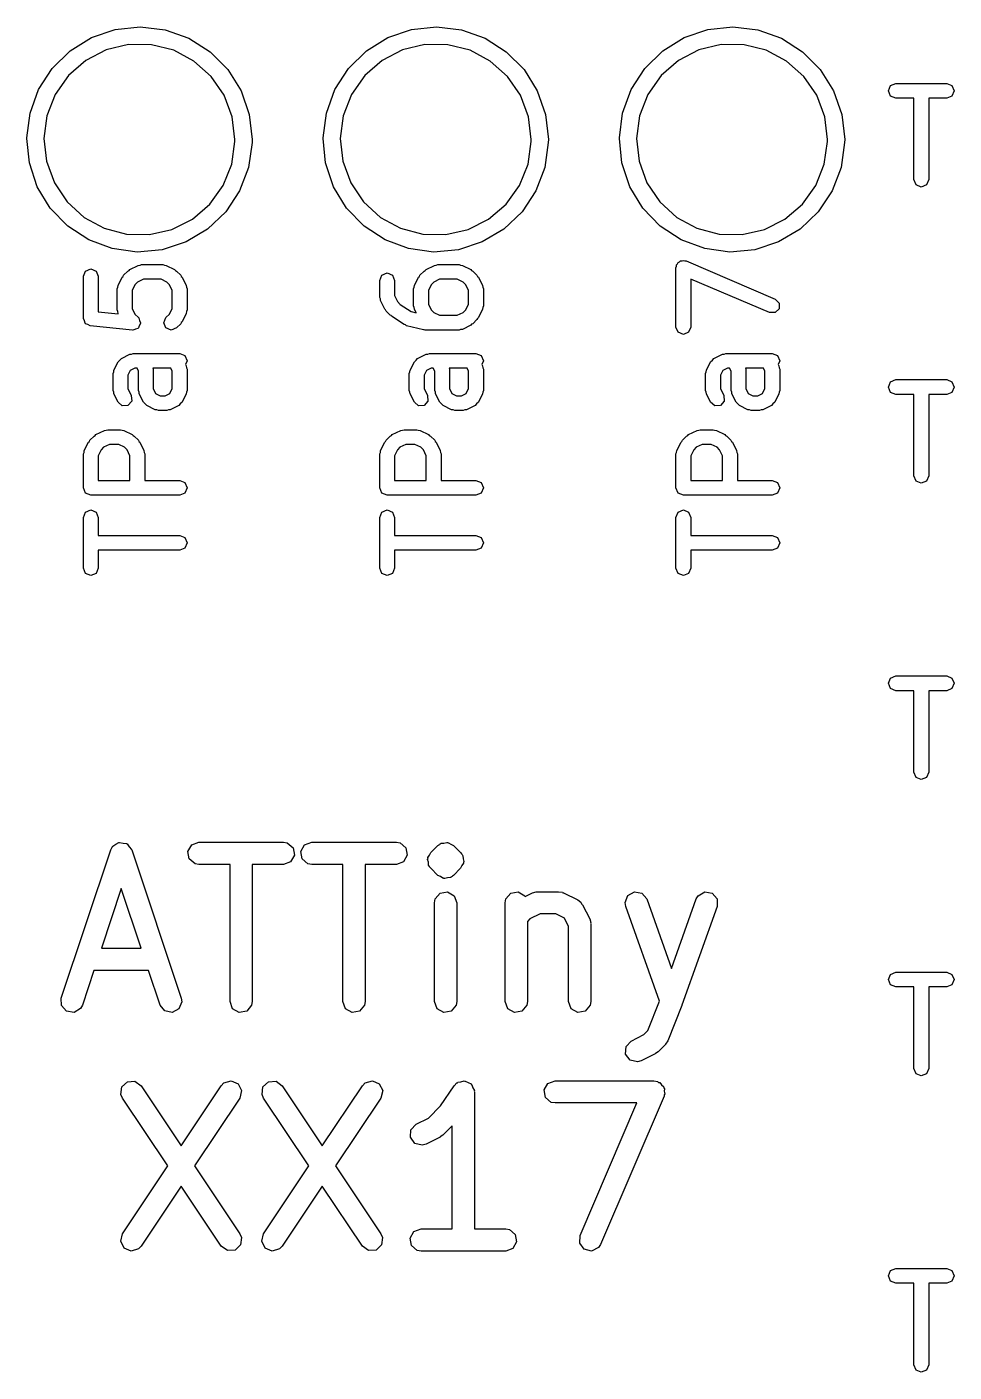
# Model space of a CAD drawing. Extents: x 59.1 to 149.1, y -119.5 to -80.2.
# Drawn here: x 90.24 to 96.5, y -108.32 to -99.24 of the extents above; entities that cross this region are included whole.
import ezdxf

# ---------------------------------------------------------------- set-up
doc = ezdxf.new("R2010")
doc.units = 0
doc.layers.add('BLACK', color=7, linetype='CONTINUOUS')

msp = doc.modelspace()

# ---------------------------------------------------------------- linework, layer by layer
at = {"layer": 'BLACK', "linetype": 'CONTINUOUS'}
for p, q in [((90.8368, -99.2577), (91.0053, -99.24)), ((91.0053, -99.24), (91.1735, -99.2601)), ((92.8368, -99.2577), (93.0053, -99.24)), ((93.0053, -99.24), (93.1735, -99.2601)), ((94.8368, -99.2577), (95.0053, -99.24)), ((95.0053, -99.24), (95.1735, -99.2601)), ((90.5321, -99.4011), (90.6764, -99.3123)), ((90.6764, -99.3123), (90.8368, -99.2577)), ((91.1735, -99.2601), (91.3332, -99.3169)), ((91.3332, -99.3169), (91.4762, -99.4077)), ((92.5321, -99.4011), (92.6764, -99.3123)), ((92.6764, -99.3123), (92.8368, -99.2577)), ((93.1735, -99.2601), (93.3332, -99.3169)), ((93.3332, -99.3169), (93.4762, -99.4077)), ((94.5321, -99.4011), (94.6764, -99.3123)), ((94.6764, -99.3123), (94.8368, -99.2577)), ((95.1735, -99.2601), (95.3332, -99.3169)), ((95.3332, -99.3169), (95.4762, -99.4077)), ((90.411, -99.5197), (90.5321, -99.4011)), ((90.7753, -99.3957), (90.6376, -99.4668)), ((90.9259, -99.3596), (90.7753, -99.3957)), ((91.0808, -99.3604), (90.9259, -99.3596)), ((91.231, -99.3981), (91.0808, -99.3604)), ((91.3679, -99.4706), (91.231, -99.3981)), ((91.4762, -99.4077), (91.5956, -99.5279)), ((92.411, -99.5197), (92.5321, -99.4011)), ((92.7753, -99.3957), (92.6376, -99.4668)), ((92.9259, -99.3596), (92.7753, -99.3957)), ((93.0808, -99.3604), (92.9259, -99.3596)), ((93.231, -99.3981), (93.0808, -99.3604)), ((93.3679, -99.4706), (93.231, -99.3981)), ((93.4762, -99.4077), (93.5956, -99.5279)), ((94.411, -99.5197), (94.5321, -99.4011)), ((94.7753, -99.3957), (94.6376, -99.4668)), ((94.9259, -99.3596), (94.7753, -99.3957)), ((95.0808, -99.3604), (94.9259, -99.3596)), ((95.231, -99.3981), (95.0808, -99.3604)), ((95.3679, -99.4706), (95.231, -99.3981)), ((95.4762, -99.4077), (95.5956, -99.5279)), ((90.3193, -99.6621), (90.411, -99.5197)), ((90.6376, -99.4668), (90.5209, -99.5686)), ((91.4836, -99.5737), (91.3679, -99.4706)), ((92.3193, -99.6621), (92.411, -99.5197)), ((92.6376, -99.4668), (92.5209, -99.5686)), ((93.4836, -99.5737), (93.3679, -99.4706)), ((94.3193, -99.6621), (94.411, -99.5197)), ((94.6376, -99.4668), (94.5209, -99.5686)), ((95.4836, -99.5737), (95.3679, -99.4706)), ((90.5209, -99.5686), (90.4318, -99.6953)), ((91.5713, -99.7013), (91.4836, -99.5737)), ((91.5956, -99.5279), (91.6854, -99.6716)), ((92.5209, -99.5686), (92.4318, -99.6953)), ((93.5713, -99.7013), (93.4836, -99.5737)), ((93.5956, -99.5279), (93.6854, -99.6716)), ((94.5209, -99.5686), (94.4318, -99.6953)), ((95.5713, -99.7013), (95.4836, -99.5737)), ((95.5956, -99.5279), (95.6854, -99.6716)), ((90.2613, -99.8213), (90.3193, -99.6621)), ((90.4318, -99.6953), (90.3756, -99.8397)), ((91.6261, -99.8462), (91.5713, -99.7013)), ((91.6854, -99.6716), (91.7411, -99.8316)), ((92.2613, -99.8213), (92.3193, -99.6621)), ((92.4318, -99.6953), (92.3756, -99.8397)), ((93.6261, -99.8462), (93.5713, -99.7013)), ((93.6854, -99.6716), (93.7411, -99.8316)), ((94.2613, -99.8213), (94.3193, -99.6621)), ((94.4318, -99.6953), (94.3756, -99.8397)), ((95.6261, -99.8462), (95.5713, -99.7013)), ((95.6854, -99.6716), (95.7411, -99.8316)), ((96.0557, -99.6714), (96.0704, -99.6361)), ((96.0704, -99.7068), (96.0557, -99.6714)), ((96.0704, -99.6361), (96.1057, -99.6214)), ((96.1057, -99.7214), (96.0704, -99.7068)), ((96.1057, -99.6214), (96.4486, -99.6214)), ((96.4486, -99.6214), (96.4839, -99.6361)), ((96.4839, -99.7068), (96.4486, -99.7214)), ((96.4839, -99.6361), (96.4986, -99.6714)), ((96.4986, -99.6714), (96.4839, -99.7068)), ((96.2271, -99.7214), (96.1057, -99.7214)), ((96.2271, -100.271), (96.2271, -99.7214)), ((96.4486, -99.7214), (96.3271, -99.7214)), ((96.3271, -99.7214), (96.3271, -100.271)), ((90.2401, -99.9894), (90.2613, -99.8213)), ((90.3756, -99.8397), (90.3553, -99.9932)), ((91.6447, -100), (91.6261, -99.8462)), ((91.7411, -99.8316), (91.76, -100)), ((92.2401, -99.9894), (92.2613, -99.8213)), ((92.3756, -99.8397), (92.3553, -99.9932)), ((93.6447, -100), (93.6261, -99.8462)), ((93.7411, -99.8316), (93.76, -100)), ((94.2401, -99.9894), (94.2613, -99.8213)), ((94.3756, -99.8397), (94.3553, -99.9932)), ((95.6447, -100), (95.6261, -99.8462)), ((95.7411, -99.8316), (95.76, -100)), ((90.2405, -99.9932), (90.2401, -99.9894)), ((90.2566, -100.158), (90.2405, -99.9932)), ((90.3553, -99.9932), (90.3723, -100.147)), ((91.6227, -100.167), (91.6446, -100.014)), ((91.6446, -100.014), (91.6447, -100)), ((91.7597, -100.021), (91.7361, -100.189)), ((91.76, -100), (91.7597, -100.021)), ((92.2405, -99.9932), (92.2401, -99.9894)), ((92.2566, -100.158), (92.2405, -99.9932)), ((92.3553, -99.9932), (92.3723, -100.147)), ((93.6227, -100.167), (93.6446, -100.014)), ((93.6446, -100.014), (93.6447, -100)), ((93.7597, -100.021), (93.7361, -100.189)), ((93.76, -100), (93.7597, -100.021)), ((94.2405, -99.9932), (94.2401, -99.9894)), ((94.2566, -100.158), (94.2405, -99.9932)), ((94.3553, -99.9932), (94.3723, -100.147)), ((95.6227, -100.167), (95.6446, -100.014)), ((95.6446, -100.014), (95.6447, -100)), ((95.7597, -100.021), (95.7361, -100.189)), ((95.76, -100), (95.7597, -100.021)), ((90.3101, -100.319), (90.2566, -100.158)), ((90.3723, -100.147), (90.4256, -100.293)), ((92.3101, -100.319), (92.2566, -100.158)), ((92.3723, -100.147), (92.4256, -100.293)), ((94.3101, -100.319), (94.2566, -100.158)), ((94.3723, -100.147), (94.4256, -100.293)), ((91.565, -100.311), (91.6227, -100.167)), ((91.7361, -100.189), (91.676, -100.347)), ((93.565, -100.311), (93.6227, -100.167)), ((93.7361, -100.189), (93.676, -100.347)), ((95.565, -100.311), (95.6227, -100.167)), ((95.7361, -100.189), (95.676, -100.347)), ((90.3979, -100.464), (90.3101, -100.319)), ((90.4256, -100.293), (90.512, -100.421)), ((91.4746, -100.436), (91.565, -100.311)), ((92.3979, -100.464), (92.3101, -100.319)), ((92.4256, -100.293), (92.512, -100.421)), ((93.4746, -100.436), (93.565, -100.311)), ((94.3979, -100.464), (94.3101, -100.319)), ((94.4256, -100.293), (94.512, -100.421)), ((95.4746, -100.436), (95.565, -100.311)), ((96.2418, -100.307), (96.2271, -100.271)), ((96.2771, -100.321), (96.2418, -100.307)), ((96.3125, -100.307), (96.2771, -100.321)), ((96.3271, -100.271), (96.3125, -100.307)), ((90.512, -100.421), (90.6265, -100.526)), ((91.676, -100.347), (91.5822, -100.489)), ((92.512, -100.421), (92.6265, -100.526)), ((93.676, -100.347), (93.5822, -100.489)), ((94.512, -100.421), (94.6265, -100.526)), ((95.676, -100.347), (95.5822, -100.489)), ((90.5156, -100.586), (90.3979, -100.464)), ((90.6265, -100.526), (90.7627, -100.599)), ((91.3568, -100.537), (91.4746, -100.436)), ((91.5822, -100.489), (91.4595, -100.605)), ((92.5156, -100.586), (92.3979, -100.464)), ((92.6265, -100.526), (92.7627, -100.599)), ((93.3568, -100.537), (93.4746, -100.436)), ((93.5822, -100.489), (93.4595, -100.605)), ((94.5156, -100.586), (94.3979, -100.464)), ((94.6265, -100.526), (94.7627, -100.599)), ((95.3568, -100.537), (95.4746, -100.436)), ((95.5822, -100.489), (95.4595, -100.605)), ((90.6573, -100.678), (90.5156, -100.586)), ((90.7627, -100.599), (90.9125, -100.639)), ((91.0674, -100.641), (91.2184, -100.607)), ((91.2184, -100.607), (91.3568, -100.537)), ((91.4595, -100.605), (91.314, -100.692)), ((92.6573, -100.678), (92.5156, -100.586)), ((92.7627, -100.599), (92.9125, -100.639)), ((93.0674, -100.641), (93.2184, -100.607)), ((93.2184, -100.607), (93.3568, -100.537)), ((93.4595, -100.605), (93.314, -100.692)), ((94.6573, -100.678), (94.5156, -100.586)), ((94.7627, -100.599), (94.9125, -100.639)), ((95.0674, -100.641), (95.2184, -100.607)), ((95.2184, -100.607), (95.3568, -100.537)), ((95.4595, -100.605), (95.314, -100.692)), ((90.8161, -100.737), (90.6573, -100.678)), ((90.9125, -100.639), (91.0674, -100.641)), ((91.314, -100.692), (91.1528, -100.744)), ((92.8161, -100.737), (92.6573, -100.678)), ((92.9125, -100.639), (93.0674, -100.641)), ((93.314, -100.692), (93.1528, -100.744)), ((94.8161, -100.737), (94.6573, -100.678)), ((94.9125, -100.639), (95.0674, -100.641)), ((95.314, -100.692), (95.1528, -100.744)), ((90.9841, -100.76), (90.8161, -100.737)), ((91.1528, -100.744), (90.9841, -100.76)), ((92.9841, -100.76), (92.8161, -100.737)), ((93.1528, -100.744), (92.9841, -100.76)), ((94.9841, -100.76), (94.8161, -100.737)), ((95.1528, -100.744), (94.9841, -100.76)), ((90.6214, -100.923), (90.6361, -100.888)), ((90.6361, -100.888), (90.6714, -100.873)), ((90.6714, -100.873), (90.7068, -100.888)), ((90.7068, -100.888), (90.7214, -100.923)), ((90.8932, -100.916), (90.9218, -100.888)), ((90.9218, -100.888), (90.9294, -100.884)), ((90.9294, -100.884), (90.9348, -100.878)), ((90.9348, -100.878), (90.9919, -100.85)), ((90.9919, -100.85), (91.0035, -100.849)), ((91.0035, -100.849), (91.0143, -100.844)), ((91.0143, -100.844), (91.1571, -100.844)), ((91.1571, -100.844), (91.1679, -100.849)), ((91.1679, -100.849), (91.1795, -100.85)), ((91.1795, -100.85), (91.2366, -100.878)), ((91.2366, -100.878), (91.242, -100.884)), ((91.242, -100.884), (91.2496, -100.888)), ((91.2496, -100.888), (91.2782, -100.916)), ((92.8932, -100.916), (92.9218, -100.888)), ((92.9218, -100.888), (92.9294, -100.884)), ((92.9294, -100.884), (92.9348, -100.878)), ((92.9348, -100.878), (92.9919, -100.85)), ((92.9919, -100.85), (93.0035, -100.849)), ((93.0035, -100.849), (93.0143, -100.844)), ((93.0143, -100.844), (93.1571, -100.844)), ((93.1571, -100.844), (93.1679, -100.849)), ((93.1679, -100.849), (93.1795, -100.85)), ((93.1795, -100.85), (93.2366, -100.878)), ((93.2366, -100.878), (93.242, -100.884)), ((93.242, -100.884), (93.2496, -100.888)), ((93.2496, -100.888), (93.2782, -100.916)), ((94.6214, -100.866), (94.6253, -100.856)), ((94.6214, -101.266), (94.6214, -100.866)), ((94.6253, -100.856), (94.6255, -100.846)), ((94.6255, -100.846), (94.6324, -100.839)), ((94.6324, -100.839), (94.6361, -100.83)), ((94.6361, -100.83), (94.6455, -100.826)), ((94.6455, -100.826), (94.6529, -100.819)), ((94.6529, -100.819), (94.6625, -100.819)), ((94.6625, -100.819), (94.6714, -100.816)), ((94.6714, -100.816), (94.6809, -100.82)), ((94.6809, -100.82), (94.6911, -100.82)), ((94.6911, -100.82), (95.2911, -101.077)), ((90.6214, -101.209), (90.6214, -100.923)), ((90.7214, -100.923), (90.7214, -101.163)), ((90.8553, -100.986), (90.8838, -100.929)), ((90.8838, -100.929), (90.8901, -100.924)), ((90.8901, -100.924), (90.8932, -100.916)), ((90.9868, -100.964), (90.9697, -100.981)), ((91.0261, -100.944), (90.9868, -100.964)), ((91.1453, -100.944), (91.0261, -100.944)), ((91.1847, -100.964), (91.1453, -100.944)), ((91.2018, -100.981), (91.1847, -100.964)), ((91.2782, -100.916), (91.2814, -100.924)), ((91.2814, -100.924), (91.2876, -100.929)), ((91.2876, -100.929), (91.3161, -100.986)), ((92.6214, -100.951), (92.6361, -100.916)), ((92.6214, -101.066), (92.6214, -100.951)), ((92.6361, -100.916), (92.6714, -100.901)), ((92.6714, -100.901), (92.7068, -100.916)), ((92.7068, -100.916), (92.7214, -100.951)), ((92.7214, -100.951), (92.7214, -101.054)), ((92.8553, -100.986), (92.8838, -100.929)), ((92.8838, -100.929), (92.8901, -100.924)), ((92.8901, -100.924), (92.8932, -100.916)), ((92.9868, -100.964), (92.9697, -100.981)), ((93.0261, -100.944), (92.9868, -100.964)), ((93.1453, -100.944), (93.0261, -100.944)), ((93.1847, -100.964), (93.1453, -100.944)), ((93.2018, -100.981), (93.1847, -100.964)), ((93.2782, -100.916), (93.2814, -100.924)), ((93.2814, -100.924), (93.2876, -100.929)), ((93.2876, -100.929), (93.3161, -100.986)), ((95.2517, -101.169), (94.7214, -100.942)), ((94.7214, -100.942), (94.7214, -101.266)), ((90.85, -101.009), (90.8545, -100.998)), ((90.85, -101.151), (90.85, -101.009)), ((90.8545, -100.998), (90.8553, -100.986)), ((90.9697, -100.981), (90.95, -101.02)), ((90.95, -101.02), (90.95, -101.14)), ((91.2214, -101.02), (91.2018, -100.981)), ((91.2214, -101.14), (91.2214, -101.02)), ((91.3161, -100.986), (91.317, -100.998)), ((91.317, -100.998), (91.3214, -101.009)), ((91.3214, -101.009), (91.3214, -101.151)), ((92.6259, -101.076), (92.6214, -101.066)), ((92.7214, -101.054), (92.7411, -101.093)), ((92.85, -101.009), (92.8545, -100.998)), ((92.85, -101.123), (92.85, -101.009)), ((92.8545, -100.998), (92.8553, -100.986)), ((92.9697, -100.981), (92.95, -101.02)), ((92.95, -101.02), (92.95, -101.111)), ((93.2214, -101.02), (93.2018, -100.981)), ((93.2214, -101.111), (93.2214, -101.02)), ((93.3161, -100.986), (93.317, -100.998)), ((93.317, -100.998), (93.3214, -101.009)), ((93.3214, -101.009), (93.3214, -101.123)), ((90.8545, -101.162), (90.85, -101.151)), ((90.8553, -101.174), (90.8545, -101.162)), ((90.95, -101.14), (90.9697, -101.179)), ((91.2018, -101.179), (91.2214, -101.14)), ((91.317, -101.162), (91.3161, -101.174)), ((91.3214, -101.151), (91.317, -101.162)), ((92.6267, -101.088), (92.6259, -101.076)), ((92.6553, -101.145), (92.6267, -101.088)), ((92.6615, -101.151), (92.6553, -101.145)), ((92.6646, -101.158), (92.6615, -101.151)), ((92.6932, -101.187), (92.6646, -101.158)), ((92.7411, -101.093), (92.7604, -101.113)), ((92.7604, -101.113), (92.8348, -101.162)), ((92.8348, -101.162), (92.8679, -101.17)), ((92.8545, -101.134), (92.85, -101.123)), ((92.8553, -101.145), (92.8545, -101.134)), ((92.8679, -101.17), (92.8553, -101.145)), ((92.95, -101.111), (92.9697, -101.15)), ((92.9697, -101.15), (92.9868, -101.167)), ((93.1847, -101.167), (93.2018, -101.15)), ((93.2018, -101.15), (93.2214, -101.111)), ((93.3161, -101.145), (93.2876, -101.202)), ((93.317, -101.134), (93.3161, -101.145)), ((93.3214, -101.123), (93.317, -101.134)), ((95.3174, -101.143), (95.29, -101.169)), ((95.2911, -101.077), (95.3179, -101.104)), ((95.3179, -101.104), (95.3174, -101.143)), ((90.6279, -101.224), (90.6214, -101.209)), ((90.6327, -101.24), (90.6279, -101.224)), ((90.6351, -101.241), (90.6327, -101.24)), ((90.6361, -101.244), (90.6351, -101.241)), ((90.6516, -101.25), (90.6361, -101.244)), ((90.6665, -101.258), (90.6516, -101.25)), ((90.7214, -101.163), (90.8568, -101.177)), ((90.8568, -101.177), (90.8553, -101.174)), ((90.9697, -101.179), (90.9925, -101.202)), ((90.9925, -101.202), (90.9935, -101.204)), ((90.9935, -101.204), (90.9958, -101.205)), ((90.9958, -101.205), (91.0007, -101.222)), ((91.0069, -101.242), (90.9989, -101.257)), ((91.0007, -101.222), (91.0071, -101.237)), ((91.0071, -101.237), (91.0061, -101.24)), ((91.0061, -101.24), (91.0069, -101.242)), ((91.1643, -101.237), (91.1789, -101.202)), ((91.1789, -101.272), (91.1643, -101.237)), ((91.1789, -101.202), (91.2018, -101.179)), ((91.2782, -101.244), (91.2496, -101.272)), ((91.2814, -101.236), (91.2782, -101.244)), ((91.2876, -101.231), (91.2814, -101.236)), ((91.3161, -101.174), (91.2876, -101.231)), ((92.698, -101.189), (92.6932, -101.187)), ((92.7008, -101.193), (92.698, -101.189)), ((92.7865, -101.25), (92.7008, -101.193)), ((92.7951, -101.252), (92.7865, -101.25)), ((92.8022, -101.257), (92.7951, -101.252)), ((92.9868, -101.167), (93.0261, -101.187)), ((93.0261, -101.187), (93.1453, -101.187)), ((93.1453, -101.187), (93.1847, -101.167)), ((93.2366, -101.253), (93.1795, -101.282)), ((93.242, -101.247), (93.2366, -101.253)), ((93.2496, -101.244), (93.242, -101.247)), ((93.2782, -101.215), (93.2496, -101.244)), ((93.2814, -101.208), (93.2782, -101.215)), ((93.2876, -101.202), (93.2814, -101.208)), ((95.29, -101.169), (95.2517, -101.169)), ((90.9522, -101.287), (90.6665, -101.258)), ((90.9547, -101.286), (90.9522, -101.287)), ((90.9571, -101.287), (90.9547, -101.286)), ((90.9727, -101.281), (90.9571, -101.287)), ((90.9888, -101.276), (90.9727, -101.281)), ((90.9901, -101.274), (90.9888, -101.276)), ((90.9925, -101.272), (90.9901, -101.274)), ((90.9989, -101.257), (90.9925, -101.272)), ((91.2143, -101.287), (91.1789, -101.272)), ((91.2496, -101.272), (91.2143, -101.287)), ((92.9164, -101.286), (92.8022, -101.257)), ((92.9227, -101.285), (92.9164, -101.286)), ((92.9286, -101.287), (92.9227, -101.285)), ((93.1571, -101.287), (92.9286, -101.287)), ((93.1679, -101.283), (93.1571, -101.287)), ((93.1795, -101.282), (93.1679, -101.283)), ((94.6361, -101.301), (94.6214, -101.266)), ((94.6714, -101.316), (94.6361, -101.301)), ((94.7068, -101.301), (94.6714, -101.316)), ((94.7214, -101.266), (94.7068, -101.301)), ((90.8267, -101.558), (90.8553, -101.5)), ((90.8553, -101.5), (90.8673, -101.49)), ((90.8673, -101.49), (90.8776, -101.478)), ((90.8776, -101.478), (90.9348, -101.45)), ((90.9348, -101.45), (90.9464, -101.449)), ((90.9464, -101.449), (90.9571, -101.444)), ((90.9571, -101.444), (91.2714, -101.444)), ((91.2714, -101.444), (91.3068, -101.459)), ((91.3068, -101.459), (91.3214, -101.494)), ((91.3214, -101.494), (91.3112, -101.519)), ((91.3112, -101.519), (91.3161, -101.529)), ((92.8267, -101.558), (92.8553, -101.5)), ((92.8553, -101.5), (92.8673, -101.49)), ((92.8673, -101.49), (92.8776, -101.478)), ((92.8776, -101.478), (92.9348, -101.45)), ((92.9348, -101.45), (92.9464, -101.449)), ((92.9464, -101.449), (92.9571, -101.444)), ((92.9571, -101.444), (93.2714, -101.444)), ((93.2714, -101.444), (93.3068, -101.459)), ((93.3068, -101.459), (93.3214, -101.494)), ((93.3214, -101.494), (93.3112, -101.519)), ((93.3112, -101.519), (93.3161, -101.529)), ((94.8267, -101.558), (94.8553, -101.5)), ((94.8553, -101.5), (94.8673, -101.49)), ((94.8673, -101.49), (94.8776, -101.478)), ((94.8776, -101.478), (94.9348, -101.45)), ((94.9348, -101.45), (94.9464, -101.449)), ((94.9464, -101.449), (94.9571, -101.444)), ((94.9571, -101.444), (95.2714, -101.444)), ((95.2714, -101.444), (95.3068, -101.459)), ((95.3068, -101.459), (95.3214, -101.494)), ((95.3214, -101.494), (95.3112, -101.519)), ((95.3112, -101.519), (95.3161, -101.529)), ((90.8214, -101.58), (90.8259, -101.569)), ((90.8214, -101.694), (90.8214, -101.58)), ((90.8259, -101.569), (90.8267, -101.558)), ((90.9373, -101.56), (90.9214, -101.592)), ((90.9214, -101.592), (90.9214, -101.682)), ((90.9689, -101.544), (90.9373, -101.56)), ((90.9834, -101.544), (90.9689, -101.544)), ((90.9929, -101.563), (90.9834, -101.544)), ((90.9929, -101.694), (90.9929, -101.563)), ((91.0899, -101.544), (91.0929, -101.551)), ((91.212, -101.544), (91.0899, -101.544)), ((91.0929, -101.551), (91.0929, -101.682)), ((91.2214, -101.563), (91.212, -101.544)), ((91.2214, -101.682), (91.2214, -101.563)), ((91.3161, -101.529), (91.317, -101.541)), ((91.317, -101.541), (91.3214, -101.551)), ((91.3214, -101.551), (91.3214, -101.694)), ((92.8214, -101.58), (92.8259, -101.569)), ((92.8214, -101.694), (92.8214, -101.58)), ((92.8259, -101.569), (92.8267, -101.558)), ((92.9373, -101.56), (92.9214, -101.592)), ((92.9214, -101.592), (92.9214, -101.682)), ((92.9689, -101.544), (92.9373, -101.56)), ((92.9834, -101.544), (92.9689, -101.544)), ((92.9929, -101.563), (92.9834, -101.544)), ((92.9929, -101.694), (92.9929, -101.563)), ((93.0899, -101.544), (93.0929, -101.551)), ((93.212, -101.544), (93.0899, -101.544)), ((93.0929, -101.551), (93.0929, -101.682)), ((93.2214, -101.563), (93.212, -101.544)), ((93.2214, -101.682), (93.2214, -101.563)), ((93.3161, -101.529), (93.317, -101.541)), ((93.317, -101.541), (93.3214, -101.551)), ((93.3214, -101.551), (93.3214, -101.694)), ((94.8214, -101.58), (94.8259, -101.569)), ((94.8214, -101.694), (94.8214, -101.58)), ((94.8259, -101.569), (94.8267, -101.558)), ((94.9373, -101.56), (94.9214, -101.592)), ((94.9214, -101.592), (94.9214, -101.682)), ((94.9689, -101.544), (94.9373, -101.56)), ((94.9834, -101.544), (94.9689, -101.544)), ((94.9929, -101.563), (94.9834, -101.544)), ((94.9929, -101.694), (94.9929, -101.563)), ((95.0899, -101.544), (95.0929, -101.551)), ((95.212, -101.544), (95.0899, -101.544)), ((95.0929, -101.551), (95.0929, -101.682)), ((95.2214, -101.563), (95.212, -101.544)), ((95.2214, -101.682), (95.2214, -101.563)), ((95.3161, -101.529), (95.317, -101.541)), ((95.317, -101.541), (95.3214, -101.551)), ((95.3214, -101.551), (95.3214, -101.694)), ((90.8259, -101.705), (90.8214, -101.694)), ((90.8267, -101.717), (90.8259, -101.705)), ((90.9214, -101.682), (90.9447, -101.729)), ((90.9973, -101.705), (90.9929, -101.694)), ((90.9981, -101.717), (90.9973, -101.705)), ((91.0929, -101.682), (91.1087, -101.714)), ((91.2056, -101.714), (91.2214, -101.682)), ((91.317, -101.705), (91.3161, -101.717)), ((91.3214, -101.694), (91.317, -101.705)), ((92.8259, -101.705), (92.8214, -101.694)), ((92.8267, -101.717), (92.8259, -101.705)), ((92.9214, -101.682), (92.9447, -101.729)), ((92.9973, -101.705), (92.9929, -101.694)), ((92.9981, -101.717), (92.9973, -101.705)), ((93.0929, -101.682), (93.1087, -101.714)), ((93.2056, -101.714), (93.2214, -101.682)), ((93.317, -101.705), (93.3161, -101.717)), ((93.3214, -101.694), (93.317, -101.705)), ((94.8259, -101.705), (94.8214, -101.694)), ((94.8267, -101.717), (94.8259, -101.705)), ((94.9214, -101.682), (94.9447, -101.729)), ((94.9973, -101.705), (94.9929, -101.694)), ((94.9981, -101.717), (94.9973, -101.705)), ((95.0929, -101.682), (95.1087, -101.714)), ((95.2056, -101.714), (95.2214, -101.682)), ((95.317, -101.705), (95.3161, -101.717)), ((95.3214, -101.694), (95.317, -101.705)), ((96.0557, -101.671), (96.0704, -101.636)), ((96.0704, -101.707), (96.0557, -101.671)), ((96.0704, -101.636), (96.1057, -101.621)), ((96.1057, -101.721), (96.0704, -101.707)), ((96.1057, -101.621), (96.4486, -101.621)), ((96.4486, -101.621), (96.4839, -101.636)), ((96.4839, -101.707), (96.4486, -101.721)), ((96.4839, -101.636), (96.4986, -101.671)), ((96.4986, -101.671), (96.4839, -101.707)), ((90.8553, -101.774), (90.8267, -101.717)), ((90.8842, -101.799), (90.8553, -101.774)), ((90.9224, -101.796), (90.8842, -101.799)), ((90.9474, -101.767), (90.9224, -101.796)), ((90.9447, -101.729), (90.9474, -101.767)), ((91.0267, -101.774), (90.9981, -101.717)), ((91.0387, -101.784), (91.0267, -101.774)), ((91.0491, -101.796), (91.0387, -101.784)), ((91.1062, -101.825), (91.0491, -101.796)), ((91.1087, -101.714), (91.1404, -101.73)), ((91.1404, -101.73), (91.1739, -101.73)), ((91.1739, -101.73), (91.2056, -101.714)), ((91.2652, -101.796), (91.2081, -101.825)), ((91.2756, -101.784), (91.2652, -101.796)), ((91.2876, -101.774), (91.2756, -101.784)), ((91.3161, -101.717), (91.2876, -101.774)), ((92.8553, -101.774), (92.8267, -101.717)), ((92.8842, -101.799), (92.8553, -101.774)), ((92.9224, -101.796), (92.8842, -101.799)), ((92.9474, -101.767), (92.9224, -101.796)), ((92.9447, -101.729), (92.9474, -101.767)), ((93.0267, -101.774), (92.9981, -101.717)), ((93.0387, -101.784), (93.0267, -101.774)), ((93.0491, -101.796), (93.0387, -101.784)), ((93.1062, -101.825), (93.0491, -101.796)), ((93.1087, -101.714), (93.1404, -101.73)), ((93.1404, -101.73), (93.1739, -101.73)), ((93.1739, -101.73), (93.2056, -101.714)), ((93.2652, -101.796), (93.2081, -101.825)), ((93.2756, -101.784), (93.2652, -101.796)), ((93.2876, -101.774), (93.2756, -101.784)), ((93.3161, -101.717), (93.2876, -101.774)), ((94.8553, -101.774), (94.8267, -101.717)), ((94.8842, -101.799), (94.8553, -101.774)), ((94.9224, -101.796), (94.8842, -101.799)), ((94.9474, -101.767), (94.9224, -101.796)), ((94.9447, -101.729), (94.9474, -101.767)), ((95.0267, -101.774), (94.9981, -101.717)), ((95.0387, -101.784), (95.0267, -101.774)), ((95.0491, -101.796), (95.0387, -101.784)), ((95.1062, -101.825), (95.0491, -101.796)), ((95.1087, -101.714), (95.1404, -101.73)), ((95.1404, -101.73), (95.1739, -101.73)), ((95.1739, -101.73), (95.2056, -101.714)), ((95.2652, -101.796), (95.2081, -101.825)), ((95.2756, -101.784), (95.2652, -101.796)), ((95.2876, -101.774), (95.2756, -101.784)), ((95.3161, -101.717), (95.2876, -101.774)), ((96.2271, -101.721), (96.1057, -101.721)), ((96.2271, -102.271), (96.2271, -101.721)), ((96.4486, -101.721), (96.3271, -101.721)), ((96.3271, -101.721), (96.3271, -102.271)), ((91.1178, -101.826), (91.1062, -101.825)), ((91.1286, -101.83), (91.1178, -101.826)), ((91.1857, -101.83), (91.1286, -101.83)), ((91.1965, -101.826), (91.1857, -101.83)), ((91.2081, -101.825), (91.1965, -101.826)), ((93.1178, -101.826), (93.1062, -101.825)), ((93.1286, -101.83), (93.1178, -101.826)), ((93.1857, -101.83), (93.1286, -101.83)), ((93.1965, -101.826), (93.1857, -101.83)), ((93.2081, -101.825), (93.1965, -101.826)), ((95.1178, -101.826), (95.1062, -101.825)), ((95.1286, -101.83), (95.1178, -101.826)), ((95.1857, -101.83), (95.1286, -101.83)), ((95.1965, -101.826), (95.1857, -101.83)), ((95.2081, -101.825), (95.1965, -101.826)), ((90.7062, -101.992), (90.7634, -101.964)), ((90.7634, -101.964), (90.775, -101.963)), ((90.775, -101.963), (90.7857, -101.959)), ((90.7857, -101.959), (90.8714, -101.959)), ((90.8714, -101.959), (90.8822, -101.963)), ((90.8822, -101.963), (90.8938, -101.964)), ((90.8938, -101.964), (90.9509, -101.992)), ((92.7062, -101.992), (92.7634, -101.964)), ((92.7634, -101.964), (92.775, -101.963)), ((92.775, -101.963), (92.7857, -101.959)), ((92.7857, -101.959), (92.8714, -101.959)), ((92.8714, -101.959), (92.8822, -101.963)), ((92.8822, -101.963), (92.8938, -101.964)), ((92.8938, -101.964), (92.9509, -101.992)), ((94.7062, -101.992), (94.7634, -101.964)), ((94.7634, -101.964), (94.775, -101.963)), ((94.775, -101.963), (94.7857, -101.959)), ((94.7857, -101.959), (94.8714, -101.959)), ((94.8714, -101.959), (94.8822, -101.963)), ((94.8822, -101.963), (94.8938, -101.964)), ((94.8938, -101.964), (94.9509, -101.992)), ((90.6267, -102.1), (90.6553, -102.043)), ((90.6553, -102.043), (90.6615, -102.038)), ((90.6615, -102.038), (90.6646, -102.03)), ((90.6646, -102.03), (90.6932, -102.002)), ((90.6932, -102.002), (90.7008, -101.999)), ((90.7008, -101.999), (90.7062, -101.992)), ((90.7975, -102.059), (90.7582, -102.078)), ((90.8596, -102.059), (90.7975, -102.059)), ((90.899, -102.078), (90.8596, -102.059)), ((90.9509, -101.992), (90.9563, -101.999)), ((90.9563, -101.999), (90.9639, -102.002)), ((90.9639, -102.002), (90.9925, -102.03)), ((90.9925, -102.03), (90.9956, -102.038)), ((90.9956, -102.038), (91.0019, -102.043)), ((91.0019, -102.043), (91.0304, -102.1)), ((92.6267, -102.1), (92.6553, -102.043)), ((92.6553, -102.043), (92.6615, -102.038)), ((92.6615, -102.038), (92.6646, -102.03)), ((92.6646, -102.03), (92.6932, -102.002)), ((92.6932, -102.002), (92.7008, -101.999)), ((92.7008, -101.999), (92.7062, -101.992)), ((92.7975, -102.059), (92.7582, -102.078)), ((92.8596, -102.059), (92.7975, -102.059)), ((92.899, -102.078), (92.8596, -102.059)), ((92.9509, -101.992), (92.9563, -101.999)), ((92.9563, -101.999), (92.9639, -102.002)), ((92.9639, -102.002), (92.9925, -102.03)), ((92.9925, -102.03), (92.9956, -102.038)), ((92.9956, -102.038), (93.0019, -102.043)), ((93.0019, -102.043), (93.0304, -102.1)), ((94.6267, -102.1), (94.6553, -102.043)), ((94.6553, -102.043), (94.6615, -102.038)), ((94.6615, -102.038), (94.6646, -102.03)), ((94.6646, -102.03), (94.6932, -102.002)), ((94.6932, -102.002), (94.7008, -101.999)), ((94.7008, -101.999), (94.7062, -101.992)), ((94.7975, -102.059), (94.7582, -102.078)), ((94.8596, -102.059), (94.7975, -102.059)), ((94.899, -102.078), (94.8596, -102.059)), ((94.9509, -101.992), (94.9563, -101.999)), ((94.9563, -101.999), (94.9639, -102.002)), ((94.9639, -102.002), (94.9925, -102.03)), ((94.9925, -102.03), (94.9956, -102.038)), ((94.9956, -102.038), (95.0019, -102.043)), ((95.0019, -102.043), (95.0304, -102.1)), ((90.6214, -102.123), (90.6259, -102.112)), ((90.6214, -102.351), (90.6214, -102.123)), ((90.6259, -102.112), (90.6267, -102.1)), ((90.7411, -102.095), (90.7214, -102.135)), ((90.7214, -102.135), (90.7214, -102.301)), ((90.7582, -102.078), (90.7411, -102.095)), ((90.916, -102.095), (90.899, -102.078)), ((90.9357, -102.135), (90.916, -102.095)), ((90.9357, -102.301), (90.9357, -102.135)), ((91.0304, -102.1), (91.0313, -102.112)), ((91.0313, -102.112), (91.0357, -102.123)), ((91.0357, -102.123), (91.0357, -102.301)), ((92.6214, -102.123), (92.6259, -102.112)), ((92.6214, -102.351), (92.6214, -102.123)), ((92.6259, -102.112), (92.6267, -102.1)), ((92.7411, -102.095), (92.7214, -102.135)), ((92.7214, -102.135), (92.7214, -102.301)), ((92.7582, -102.078), (92.7411, -102.095)), ((92.916, -102.095), (92.899, -102.078)), ((92.9357, -102.135), (92.916, -102.095)), ((92.9357, -102.301), (92.9357, -102.135)), ((93.0304, -102.1), (93.0313, -102.112)), ((93.0313, -102.112), (93.0357, -102.123)), ((93.0357, -102.123), (93.0357, -102.301)), ((94.6214, -102.123), (94.6259, -102.112)), ((94.6214, -102.351), (94.6214, -102.123)), ((94.6259, -102.112), (94.6267, -102.1)), ((94.7411, -102.095), (94.7214, -102.135)), ((94.7214, -102.135), (94.7214, -102.301)), ((94.7582, -102.078), (94.7411, -102.095)), ((94.916, -102.095), (94.899, -102.078)), ((94.9357, -102.135), (94.916, -102.095)), ((94.9357, -102.301), (94.9357, -102.135)), ((95.0304, -102.1), (95.0313, -102.112)), ((95.0313, -102.112), (95.0357, -102.123)), ((95.0357, -102.123), (95.0357, -102.301)), ((90.7214, -102.301), (90.9357, -102.301)), ((91.0357, -102.301), (91.2714, -102.301)), ((91.2714, -102.301), (91.3068, -102.316)), ((91.3068, -102.316), (91.3214, -102.351)), ((92.7214, -102.301), (92.9357, -102.301)), ((93.0357, -102.301), (93.2714, -102.301)), ((93.2714, -102.301), (93.3068, -102.316)), ((93.3068, -102.316), (93.3214, -102.351)), ((94.7214, -102.301), (94.9357, -102.301)), ((95.0357, -102.301), (95.2714, -102.301)), ((95.2714, -102.301), (95.3068, -102.316)), ((95.3068, -102.316), (95.3214, -102.351)), ((96.2418, -102.307), (96.2271, -102.271)), ((96.2771, -102.321), (96.2418, -102.307)), ((96.3125, -102.307), (96.2771, -102.321)), ((96.3271, -102.271), (96.3125, -102.307)), ((90.6361, -102.387), (90.6214, -102.351)), ((90.6714, -102.401), (90.6361, -102.387)), ((91.2714, -102.401), (90.6714, -102.401)), ((91.3068, -102.387), (91.2714, -102.401)), ((91.3214, -102.351), (91.3068, -102.387)), ((92.6361, -102.387), (92.6214, -102.351)), ((92.6714, -102.401), (92.6361, -102.387)), ((93.2714, -102.401), (92.6714, -102.401)), ((93.3068, -102.387), (93.2714, -102.401)), ((93.3214, -102.351), (93.3068, -102.387)), ((94.6361, -102.387), (94.6214, -102.351)), ((94.6714, -102.401), (94.6361, -102.387)), ((95.2714, -102.401), (94.6714, -102.401)), ((95.3068, -102.387), (95.2714, -102.401)), ((95.3214, -102.351), (95.3068, -102.387)), ((90.6214, -102.551), (90.6361, -102.516)), ((90.6361, -102.516), (90.6714, -102.501)), ((90.6714, -102.501), (90.7068, -102.516)), ((90.7068, -102.516), (90.7214, -102.551)), ((92.6214, -102.551), (92.6361, -102.516)), ((92.6361, -102.516), (92.6714, -102.501)), ((92.6714, -102.501), (92.7068, -102.516)), ((92.7068, -102.516), (92.7214, -102.551)), ((94.6214, -102.551), (94.6361, -102.516)), ((94.6361, -102.516), (94.6714, -102.501)), ((94.6714, -102.501), (94.7068, -102.516)), ((94.7068, -102.516), (94.7214, -102.551)), ((90.6214, -102.894), (90.6214, -102.551)), ((90.7214, -102.551), (90.7214, -102.673)), ((92.6214, -102.894), (92.6214, -102.551)), ((92.7214, -102.551), (92.7214, -102.673)), ((94.6214, -102.894), (94.6214, -102.551)), ((94.7214, -102.551), (94.7214, -102.673)), ((90.7214, -102.673), (91.2714, -102.673)), ((91.2714, -102.673), (91.3068, -102.688)), ((91.3068, -102.688), (91.3214, -102.723)), ((92.7214, -102.673), (93.2714, -102.673)), ((93.2714, -102.673), (93.3068, -102.688)), ((93.3068, -102.688), (93.3214, -102.723)), ((94.7214, -102.673), (95.2714, -102.673)), ((95.2714, -102.673), (95.3068, -102.688)), ((95.3068, -102.688), (95.3214, -102.723)), ((91.2714, -102.773), (90.7214, -102.773)), ((90.7214, -102.773), (90.7214, -102.894)), ((91.3068, -102.758), (91.2714, -102.773)), ((91.3214, -102.723), (91.3068, -102.758)), ((93.2714, -102.773), (92.7214, -102.773)), ((92.7214, -102.773), (92.7214, -102.894)), ((93.3068, -102.758), (93.2714, -102.773)), ((93.3214, -102.723), (93.3068, -102.758)), ((95.2714, -102.773), (94.7214, -102.773)), ((94.7214, -102.773), (94.7214, -102.894)), ((95.3068, -102.758), (95.2714, -102.773)), ((95.3214, -102.723), (95.3068, -102.758)), ((90.6361, -102.93), (90.6214, -102.894)), ((90.6714, -102.944), (90.6361, -102.93)), ((90.7068, -102.93), (90.6714, -102.944)), ((90.7214, -102.894), (90.7068, -102.93)), ((92.6361, -102.93), (92.6214, -102.894)), ((92.6714, -102.944), (92.6361, -102.93)), ((92.7068, -102.93), (92.6714, -102.944)), ((92.7214, -102.894), (92.7068, -102.93)), ((94.6361, -102.93), (94.6214, -102.894)), ((94.6714, -102.944), (94.6361, -102.93)), ((94.7068, -102.93), (94.6714, -102.944)), ((94.7214, -102.894), (94.7068, -102.93)), ((96.0557, -103.671), (96.0704, -103.636)), ((96.0704, -103.707), (96.0557, -103.671)), ((96.0704, -103.636), (96.1057, -103.621)), ((96.1057, -103.621), (96.4486, -103.621)), ((96.4486, -103.621), (96.4839, -103.636)), ((96.4839, -103.636), (96.4986, -103.671)), ((96.4986, -103.671), (96.4839, -103.707)), ((96.1057, -103.721), (96.0704, -103.707)), ((96.2271, -103.721), (96.1057, -103.721)), ((96.2271, -104.271), (96.2271, -103.721)), ((96.4486, -103.721), (96.3271, -103.721)), ((96.3271, -103.721), (96.3271, -104.271)), ((96.4839, -103.707), (96.4486, -103.721)), ((96.2418, -104.307), (96.2271, -104.271)), ((96.2771, -104.321), (96.2418, -104.307)), ((96.3125, -104.307), (96.2771, -104.321)), ((96.3271, -104.271), (96.3125, -104.307)), ((90.8055, -104.796), (90.8179, -104.773)), ((90.8179, -104.773), (90.8198, -104.772)), ((90.8198, -104.772), (90.8206, -104.77)), ((90.8206, -104.77), (90.8414, -104.758)), ((90.8414, -104.758), (90.8616, -104.746)), ((90.8616, -104.746), (90.8638, -104.746)), ((90.8638, -104.746), (90.8657, -104.745)), ((90.8657, -104.745), (90.8889, -104.75)), ((90.8889, -104.75), (90.9124, -104.753)), ((90.9124, -104.753), (90.9138, -104.755)), ((90.9138, -104.755), (90.9159, -104.755)), ((90.9159, -104.755), (90.9307, -104.774)), ((90.9307, -104.774), (90.9464, -104.792)), ((90.9464, -104.792), (90.9465, -104.794)), ((90.9465, -104.794), (90.9478, -104.796)), ((91.3266, -104.806), (91.3523, -104.762)), ((91.3523, -104.762), (91.4005, -104.744)), ((91.4005, -104.744), (91.9719, -104.744)), ((91.9719, -104.744), (91.9976, -104.749)), ((91.9976, -104.749), (92.0369, -104.782)), ((92.0369, -104.782), (92.0458, -104.832)), ((92.0885, -104.806), (92.1142, -104.762)), ((92.1142, -104.762), (92.1624, -104.744)), ((92.1624, -104.744), (92.7338, -104.744)), ((92.7338, -104.744), (92.7595, -104.749)), ((92.7595, -104.749), (92.7988, -104.782)), ((92.7988, -104.782), (92.8077, -104.832)), ((92.9665, -104.814), (93.0141, -104.766)), ((93.0141, -104.766), (93.0222, -104.761)), ((93.0222, -104.761), (93.0241, -104.758)), ((93.0241, -104.758), (93.0273, -104.757)), ((93.0273, -104.757), (93.0275, -104.757)), ((93.0275, -104.757), (93.0296, -104.754)), ((93.0296, -104.754), (93.0316, -104.754)), ((93.0316, -104.754), (93.0354, -104.751)), ((93.0354, -104.751), (93.0549, -104.75)), ((93.0549, -104.75), (93.0737, -104.745)), ((93.0737, -104.745), (93.0768, -104.746)), ((93.0768, -104.746), (93.0802, -104.746)), ((93.0802, -104.746), (93.0831, -104.747)), ((93.0831, -104.747), (93.0866, -104.747)), ((93.0866, -104.747), (93.1025, -104.758)), ((93.1025, -104.758), (93.1202, -104.766)), ((93.1202, -104.766), (93.1678, -104.814)), ((90.4722, -105.796), (90.8055, -104.796)), ((90.9478, -104.796), (91.2812, -105.796)), ((91.3355, -104.857), (91.3266, -104.806)), ((91.3748, -104.89), (91.3355, -104.857)), ((92.0201, -104.877), (91.9719, -104.894)), ((92.0458, -104.832), (92.0201, -104.877)), ((92.0974, -104.857), (92.0885, -104.806)), ((92.1367, -104.89), (92.0974, -104.857)), ((92.782, -104.877), (92.7338, -104.894)), ((92.8077, -104.832), (92.782, -104.877)), ((92.9448, -104.86), (92.9477, -104.854)), ((92.9499, -104.879), (92.9448, -104.86)), ((92.9471, -104.848), (92.9583, -104.832)), ((92.9477, -104.854), (92.9471, -104.848)), ((92.9515, -104.899), (92.9499, -104.879)), ((92.9583, -104.832), (92.9665, -104.814)), ((93.1678, -104.814), (93.1735, -104.822)), ((93.1735, -104.822), (93.1762, -104.824)), ((93.1762, -104.824), (93.1771, -104.827)), ((93.1771, -104.827), (93.1827, -104.835)), ((93.1827, -104.835), (93.1844, -104.855)), ((93.1844, -104.855), (93.1895, -104.874)), ((93.1895, -104.874), (93.1866, -104.88)), ((93.1866, -104.88), (93.1872, -104.886)), ((91.4005, -104.894), (91.3748, -104.89)), ((91.6112, -104.894), (91.4005, -104.894)), ((91.6112, -105.819), (91.6112, -104.894)), ((91.9719, -104.894), (91.7612, -104.894)), ((91.7612, -104.894), (91.7612, -105.819)), ((92.1624, -104.894), (92.1367, -104.89)), ((92.3731, -104.894), (92.1624, -104.894)), ((92.3731, -105.819), (92.3731, -104.894)), ((92.7338, -104.894), (92.5231, -104.894)), ((92.5231, -104.894), (92.5231, -105.819)), ((92.9572, -104.907), (92.9515, -104.899)), ((92.9581, -104.91), (92.9572, -104.907)), ((92.9608, -104.912), (92.9581, -104.91)), ((92.9665, -104.92), (92.9608, -104.912)), ((93.0141, -104.968), (92.9665, -104.92)), ((93.0318, -104.976), (93.0141, -104.968)), ((93.0477, -104.987), (93.0318, -104.976)), ((93.1102, -104.976), (93.1069, -104.977)), ((93.1121, -104.973), (93.1102, -104.976)), ((93.1202, -104.968), (93.1121, -104.973)), ((93.1678, -104.92), (93.1202, -104.968)), ((93.176, -104.902), (93.1678, -104.92)), ((93.1872, -104.886), (93.176, -104.902)), ((90.8767, -105.057), (90.7426, -105.459)), ((91.0107, -105.459), (90.8767, -105.057)), ((93.0511, -104.987), (93.0477, -104.987)), ((93.0541, -104.988), (93.0511, -104.987)), ((93.0575, -104.988), (93.0541, -104.988)), ((93.0606, -104.989), (93.0575, -104.988)), ((93.0794, -104.984), (93.0606, -104.989)), ((93.0988, -104.983), (93.0794, -104.984)), ((93.1027, -104.98), (93.0988, -104.983)), ((93.1046, -104.98), (93.1027, -104.98)), ((93.1068, -104.977), (93.1046, -104.98)), ((93.1069, -104.977), (93.1068, -104.977)), ((92.9921, -105.153), (92.9967, -105.127)), ((92.9921, -105.819), (92.9921, -105.153)), ((92.9967, -105.127), (93.0296, -105.088)), ((93.0296, -105.088), (93.0802, -105.079)), ((93.0802, -105.079), (93.1246, -105.105)), ((93.1246, -105.105), (93.1421, -105.153)), ((93.1421, -105.153), (93.1421, -105.819)), ((93.4683, -105.153), (93.4729, -105.127)), ((93.4683, -105.819), (93.4683, -105.153)), ((93.4729, -105.127), (93.5058, -105.088)), ((93.5058, -105.088), (93.5564, -105.079)), ((93.5564, -105.079), (93.6008, -105.105)), ((93.6008, -105.105), (93.603, -105.11)), ((93.603, -105.11), (93.6526, -105.086)), ((93.6526, -105.086), (93.6776, -105.078)), ((93.6776, -105.078), (93.682, -105.079)), ((93.682, -105.079), (93.6862, -105.078)), ((93.6862, -105.078), (93.829, -105.078)), ((93.829, -105.078), (93.8547, -105.082)), ((93.8547, -105.082), (93.8581, -105.085)), ((93.8581, -105.085), (93.8626, -105.086)), ((93.8626, -105.086), (93.9578, -105.133)), ((93.9578, -105.133), (93.9787, -105.149)), ((93.9787, -105.149), (93.9832, -105.159)), ((94.2779, -105.152), (94.2957, -105.104)), ((94.2822, -105.178), (94.2779, -105.152)), ((94.2957, -105.104), (94.3403, -105.079)), ((94.3403, -105.079), (94.3907, -105.088)), ((94.3907, -105.088), (94.4235, -105.127)), ((94.4235, -105.127), (94.591, -105.596)), ((94.591, -105.596), (94.7584, -105.127)), ((94.7584, -105.127), (94.7713, -105.105)), ((94.7713, -105.105), (94.8156, -105.079)), ((94.8156, -105.079), (94.8662, -105.088)), ((94.8662, -105.088), (94.8994, -105.127)), ((94.8994, -105.127), (94.8997, -105.178)), ((93.7039, -105.228), (93.6354, -105.262)), ((93.8113, -105.228), (93.7039, -105.228)), ((93.8684, -105.256), (93.8113, -105.228)), ((93.9832, -105.159), (93.9914, -105.167)), ((93.9914, -105.167), (94.039, -105.262)), ((94.5108, -105.818), (94.2822, -105.178)), ((94.8997, -105.178), (94.6616, -105.845)), ((93.6354, -105.262), (93.6183, -105.279)), ((93.6183, -105.279), (93.6183, -105.819)), ((93.8969, -105.313), (93.8684, -105.256)), ((93.8969, -105.819), (93.8969, -105.313)), ((94.039, -105.262), (94.0464, -105.287)), ((94.0464, -105.287), (94.0454, -105.291)), ((94.0454, -105.291), (94.0469, -105.296)), ((94.0469, -105.296), (94.0469, -105.819)), ((90.7426, -105.459), (91.0107, -105.459)), ((90.6926, -105.609), (90.6145, -105.843)), ((91.0607, -105.609), (90.6926, -105.609)), ((91.1388, -105.843), (91.0607, -105.609)), ((96.0557, -105.671), (96.0704, -105.636)), ((96.0704, -105.707), (96.0557, -105.671)), ((96.0704, -105.636), (96.1057, -105.621)), ((96.1057, -105.621), (96.4486, -105.621)), ((96.4486, -105.621), (96.4839, -105.636)), ((96.4839, -105.636), (96.4986, -105.671)), ((96.4986, -105.671), (96.4839, -105.707)), ((96.1057, -105.721), (96.0704, -105.707)), ((96.2271, -105.721), (96.1057, -105.721)), ((96.2271, -106.271), (96.2271, -105.721)), ((96.4486, -105.721), (96.3271, -105.721)), ((96.3271, -105.721), (96.3271, -106.271)), ((96.4839, -105.707), (96.4486, -105.721)), ((90.4736, -105.847), (90.4722, -105.796)), ((90.5076, -105.885), (90.4736, -105.847)), ((90.6021, -105.866), (90.5584, -105.893)), ((90.6145, -105.843), (90.6021, -105.866)), ((91.1707, -105.883), (91.1388, -105.843)), ((91.221, -105.894), (91.1707, -105.883)), ((91.2661, -105.869), (91.221, -105.894)), ((91.285, -105.821), (91.2661, -105.869)), ((91.2812, -105.796), (91.285, -105.821)), ((91.6287, -105.868), (91.6112, -105.819)), ((91.6732, -105.893), (91.6287, -105.868)), ((91.7237, -105.884), (91.6732, -105.893)), ((91.7567, -105.845), (91.7237, -105.884)), ((91.7612, -105.819), (91.7567, -105.845)), ((92.3906, -105.868), (92.3731, -105.819)), ((92.4351, -105.893), (92.3906, -105.868)), ((92.4856, -105.884), (92.4351, -105.893)), ((92.5186, -105.845), (92.4856, -105.884)), ((92.5231, -105.819), (92.5186, -105.845)), ((93.0097, -105.868), (92.9921, -105.819)), ((93.0541, -105.893), (93.0097, -105.868)), ((93.1046, -105.884), (93.0541, -105.893)), ((93.1376, -105.845), (93.1046, -105.884)), ((93.1421, -105.819), (93.1376, -105.845)), ((93.4859, -105.868), (93.4683, -105.819)), ((93.5303, -105.893), (93.4859, -105.868)), ((93.5808, -105.884), (93.5303, -105.893)), ((93.6138, -105.845), (93.5808, -105.884)), ((93.6183, -105.819), (93.6138, -105.845)), ((93.9145, -105.868), (93.8969, -105.819)), ((93.9589, -105.893), (93.9145, -105.868)), ((94.0094, -105.884), (93.9589, -105.893)), ((94.0424, -105.845), (94.0094, -105.884)), ((94.0469, -105.819), (94.0424, -105.845)), ((94.4318, -106.015), (94.5108, -105.818)), ((94.6606, -105.847), (94.5653, -106.085)), ((94.6616, -105.845), (94.6606, -105.846)), ((94.6606, -105.846), (94.6606, -105.847)), ((90.5584, -105.893), (90.5076, -105.885)), ((94.3193, -106.086), (94.4037, -106.043)), ((94.4037, -106.043), (94.4318, -106.015)), ((94.281, -106.174), (94.284, -106.123)), ((94.284, -106.123), (94.3193, -106.086)), ((94.5487, -106.111), (94.5011, -106.158)), ((94.5497, -106.109), (94.5487, -106.111)), ((94.5516, -106.107), (94.5497, -106.109)), ((94.5653, -106.085), (94.5516, -106.107)), ((94.3115, -106.215), (94.281, -106.174)), ((94.3614, -106.227), (94.3115, -106.215)), ((94.3864, -106.22), (94.3614, -106.227)), ((94.4816, -106.172), (94.3864, -106.22)), ((94.4828, -106.171), (94.4816, -106.172)), ((94.5011, -106.158), (94.4828, -106.171)), ((96.2418, -106.307), (96.2271, -106.271)), ((96.2771, -106.321), (96.2418, -106.307)), ((96.3125, -106.307), (96.2771, -106.321)), ((96.3271, -106.271), (96.3125, -106.307)), ((90.8752, -106.447), (90.8809, -106.396)), ((90.8809, -106.396), (90.918, -106.361)), ((90.918, -106.361), (90.9692, -106.357)), ((90.9692, -106.357), (91.0105, -106.388)), ((91.0105, -106.388), (91.2814, -106.794)), ((91.2814, -106.794), (91.5524, -106.388)), ((91.5524, -106.388), (91.5703, -106.369)), ((91.5703, -106.369), (91.6196, -106.355)), ((91.6196, -106.355), (91.6666, -106.375)), ((91.6666, -106.375), (91.6893, -106.421)), ((91.6893, -106.421), (91.6772, -106.471)), ((91.8276, -106.447), (91.8332, -106.396)), ((91.8332, -106.396), (91.8703, -106.361)), ((91.8703, -106.361), (91.9215, -106.357)), ((91.9215, -106.357), (91.9629, -106.388)), ((91.9629, -106.388), (92.2338, -106.794)), ((92.2338, -106.794), (92.5047, -106.388)), ((92.5047, -106.388), (92.5227, -106.369)), ((92.5227, -106.369), (92.572, -106.355)), ((92.572, -106.355), (92.6189, -106.375)), ((92.6189, -106.375), (92.6417, -106.421)), ((92.6417, -106.421), (92.6295, -106.471)), ((93.0327, -106.524), (93.1238, -106.388)), ((93.1238, -106.388), (93.1418, -106.369)), ((93.1418, -106.369), (93.1459, -106.368)), ((93.1459, -106.368), (93.1487, -106.364)), ((93.1487, -106.364), (93.1701, -106.361)), ((93.1701, -106.361), (93.191, -106.355)), ((93.191, -106.355), (93.195, -106.356)), ((93.195, -106.356), (93.1992, -106.356)), ((93.1992, -106.356), (93.2181, -106.366)), ((93.2181, -106.366), (93.238, -106.375)), ((93.238, -106.375), (93.2399, -106.379)), ((93.2399, -106.379), (93.2436, -106.381)), ((93.2436, -106.381), (93.2511, -106.402)), ((93.2511, -106.402), (93.2607, -106.421)), ((93.2607, -106.421), (93.2597, -106.425)), ((93.2597, -106.425), (93.2612, -106.429)), ((93.2612, -106.429), (93.2612, -107.354)), ((93.7314, -106.416), (93.757, -106.372)), ((93.7403, -106.467), (93.7314, -106.416)), ((93.757, -106.372), (93.8052, -106.354)), ((93.8052, -106.354), (94.4719, -106.354)), ((94.4719, -106.354), (94.4976, -106.359)), ((94.4976, -106.359), (94.5043, -106.365)), ((94.5043, -106.365), (94.513, -106.367)), ((94.513, -106.367), (94.5235, -106.381)), ((94.5235, -106.381), (94.5369, -106.392)), ((94.5369, -106.392), (94.5384, -106.401)), ((94.5384, -106.401), (94.5437, -106.408)), ((94.5437, -106.408), (94.5427, -106.425)), ((94.5427, -106.425), (94.5458, -106.442)), ((90.8857, -106.471), (90.8752, -106.447)), ((91.1913, -106.929), (90.8857, -106.471)), ((91.6772, -106.471), (91.3716, -106.929)), ((91.8381, -106.471), (91.8276, -106.447)), ((92.1437, -106.929), (91.8381, -106.471)), ((92.6295, -106.471), (92.3239, -106.929)), ((93.7796, -106.5), (93.7403, -106.467)), ((93.8052, -106.504), (93.7796, -106.5)), ((94.3582, -106.504), (93.8052, -106.504)), ((93.9744, -107.4), (94.3582, -106.504)), ((94.5408, -106.459), (94.1123, -107.459)), ((94.5413, -106.45), (94.5408, -106.459)), ((94.5458, -106.442), (94.5413, -106.45)), ((92.8669, -106.648), (92.9513, -106.606)), ((92.9513, -106.606), (93.0327, -106.524)), ((92.8286, -106.736), (92.8317, -106.685)), ((92.8317, -106.685), (92.8669, -106.648)), ((93.1112, -106.658), (93.0487, -106.721)), ((93.1112, -107.354), (93.1112, -106.658)), ((92.8592, -106.778), (92.8286, -106.736)), ((92.909, -106.79), (92.8592, -106.778)), ((92.934, -106.782), (92.909, -106.79)), ((93.0293, -106.735), (92.934, -106.782)), ((93.0304, -106.733), (93.0293, -106.735)), ((93.0487, -106.721), (93.0304, -106.733)), ((90.8857, -107.388), (91.1913, -106.929)), ((91.3716, -106.929), (91.6772, -107.388)), ((91.8381, -107.388), (92.1437, -106.929)), ((92.3239, -106.929), (92.6295, -107.388)), ((91.2814, -107.065), (91.0105, -107.471)), ((91.5524, -107.471), (91.2814, -107.065)), ((92.2338, -107.065), (91.9629, -107.471)), ((92.5047, -107.471), (92.2338, -107.065)), ((90.8735, -107.438), (90.8857, -107.388)), ((91.6772, -107.388), (91.6876, -107.412)), ((91.6876, -107.412), (91.682, -107.463)), ((91.8259, -107.438), (91.8381, -107.388)), ((92.6295, -107.388), (92.64, -107.412)), ((92.64, -107.412), (92.6344, -107.463)), ((92.8266, -107.416), (92.8523, -107.372)), ((92.8355, -107.467), (92.8266, -107.416)), ((92.8523, -107.372), (92.9005, -107.354)), ((92.9005, -107.354), (93.1112, -107.354)), ((93.2612, -107.354), (93.4719, -107.354)), ((93.4719, -107.354), (93.4976, -107.359)), ((93.4976, -107.359), (93.5369, -107.392)), ((93.5369, -107.392), (93.5458, -107.442)), ((93.9715, -107.451), (93.9744, -107.4)), ((90.8963, -107.484), (90.8735, -107.438)), ((90.9433, -107.504), (90.8963, -107.484)), ((90.9925, -107.49), (90.9433, -107.504)), ((91.0105, -107.471), (90.9925, -107.49)), ((91.5937, -107.501), (91.5524, -107.471)), ((91.6449, -107.498), (91.5937, -107.501)), ((91.682, -107.463), (91.6449, -107.498)), ((91.8487, -107.484), (91.8259, -107.438)), ((91.8956, -107.504), (91.8487, -107.484)), ((91.9449, -107.49), (91.8956, -107.504)), ((91.9629, -107.471), (91.9449, -107.49)), ((92.5461, -107.501), (92.5047, -107.471)), ((92.5973, -107.498), (92.5461, -107.501)), ((92.6344, -107.463), (92.5973, -107.498)), ((92.8748, -107.5), (92.8355, -107.467)), ((92.9005, -107.504), (92.8748, -107.5)), ((93.4719, -107.504), (92.9005, -107.504)), ((93.5201, -107.487), (93.4719, -107.504)), ((93.5458, -107.442), (93.5201, -107.487)), ((94.0023, -107.492), (93.9715, -107.451)), ((94.0522, -107.504), (94.0023, -107.492)), ((94.098, -107.481), (94.0522, -107.504)), ((94.1123, -107.459), (94.098, -107.481)), ((96.0557, -107.671), (96.0704, -107.636)), ((96.0704, -107.707), (96.0557, -107.671)), ((96.0704, -107.636), (96.1057, -107.621)), ((96.1057, -107.621), (96.4486, -107.621)), ((96.4486, -107.621), (96.4839, -107.636)), ((96.4839, -107.636), (96.4986, -107.671)), ((96.4986, -107.671), (96.4839, -107.707)), ((96.1057, -107.721), (96.0704, -107.707)), ((96.2271, -107.721), (96.1057, -107.721)), ((96.2271, -108.271), (96.2271, -107.721)), ((96.4486, -107.721), (96.3271, -107.721)), ((96.3271, -107.721), (96.3271, -108.271)), ((96.4839, -107.707), (96.4486, -107.721)), ((96.2418, -108.307), (96.2271, -108.271)), ((96.2771, -108.321), (96.2418, -108.307)), ((96.3125, -108.307), (96.2771, -108.321)), ((96.3271, -108.271), (96.3125, -108.307))]:
    msp.add_line(p, q, dxfattribs=at)

doc.saveas('drawing.dxf')
